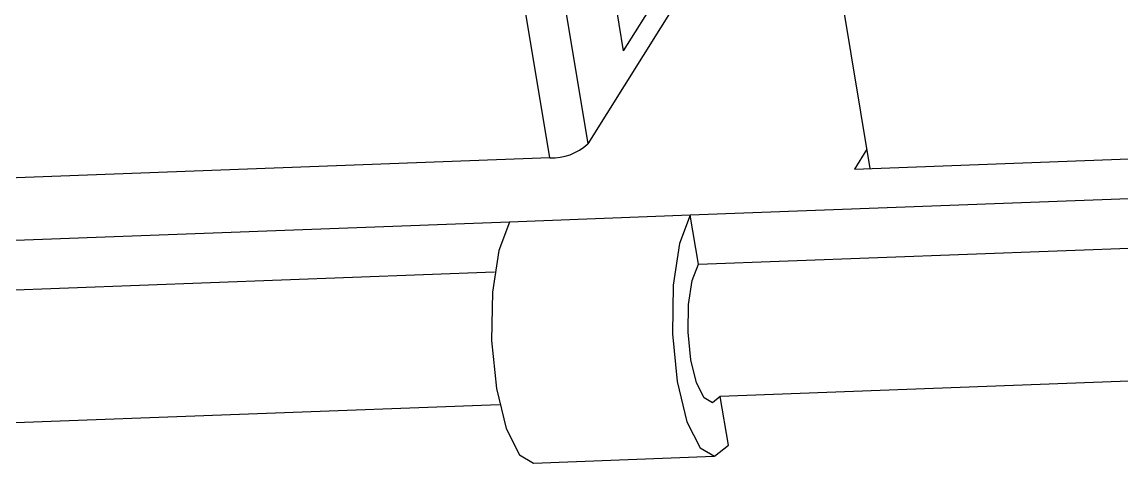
# Model space of a CAD drawing. Header units: millimetres. Extents: x -294 to 2792, y 5 to 1659.
# Drawn here: x 711.08 to 714.568, y 556.866 to 558.265 of the extents above; entities that cross this region are included whole.
import ezdxf

# ---------------------------------------------------------------- set-up
doc = ezdxf.new("R2010")
doc.units = ezdxf.units.MM
doc.layers.get('0').update_dxf_attribs({"lineweight": 18})

msp = doc.modelspace()

# ---------------------------------------------------------------- linework, layer by layer
at = {"color": 7, "linetype": 'Continuous', "lineweight": 25}
for p, q in [((712.7297, 559.7249), (712.9868, 558.1736)), ((713.7694, 557.8008), (713.5127, 559.3497)), ((712.6979, 558.9441), (712.8744, 557.8786)), ((712.7534, 557.8343), (712.5769, 558.8998)), ((713.4097, 558.7341), (712.8744, 557.8786)), ((713.2416, 558.581), (712.9868, 558.1736)), ((713.7199, 557.7989), (715.6683, 557.8719)), ((713.7593, 557.8618), (713.7199, 557.7989)), ((712.7534, 557.8343), (711.0343, 557.7699)), ((715.0137, 557.7201), (713.199, 557.6521)), ((713.199, 557.6521), (712.626, 557.6306)), ((713.2247, 557.497), (713.199, 557.6521)), ((712.626, 557.6306), (710.8114, 557.5626)), ((713.2247, 557.497), (714.9664, 557.5622)), ((710.8371, 557.4075), (712.5787, 557.4728)), ((714.9822, 557.1404), (713.2943, 557.0772)), ((712.5945, 557.051), (710.9066, 556.9877)), ((713.32, 556.9221), (713.2943, 557.0772)), ((712.7015, 556.8659), (713.2745, 556.8874))]:
    msp.add_line(p, q, dxfattribs=at)
for points in [[(713.199, 557.6521), (713.1646, 557.562), (713.1447, 557.43), (713.1422, 557.2762), (713.1576, 557.1241), (713.1885, 556.9969), (713.2302, 556.9138), (713.2764, 556.8875), (713.32, 556.9221)], [(712.626, 557.6306), (712.5916, 557.5405), (712.5716, 557.4085), (712.5691, 557.2548), (712.5845, 557.1027), (712.6154, 556.9754), (712.6572, 556.8923), (712.7015, 556.8659)], [(713.2943, 557.0772), (713.2692, 557.0573), (713.2427, 557.0724), (713.2187, 557.1202), (713.2009, 557.1934), (713.1921, 557.2808), (713.1935, 557.3693), (713.205, 557.4451), (713.2247, 557.497)]]:
    msp.add_lwpolyline(points, dxfattribs=at)
msp.add_arc((712.7604, 558.0027), 0.1686, 267.6439, 312.5873, dxfattribs=at)

doc.saveas('drawing.dxf')
